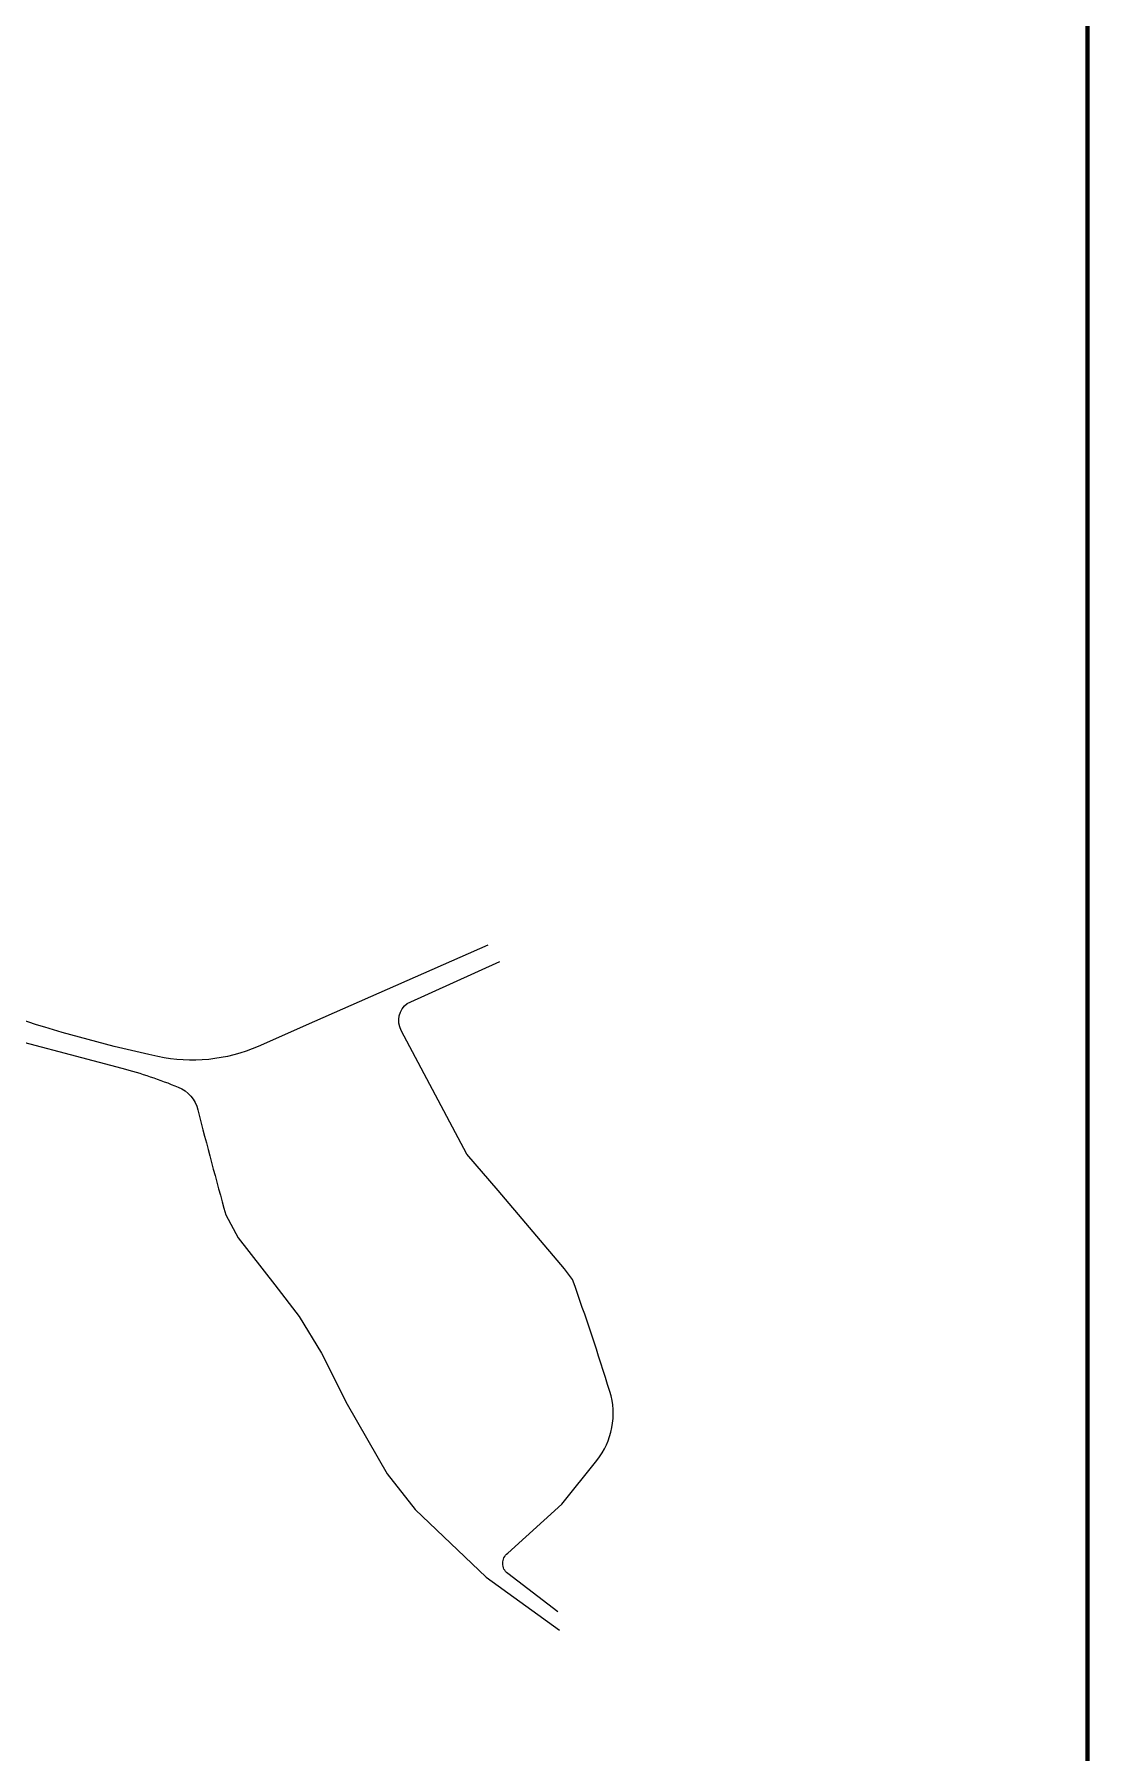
# Model space of a CAD drawing. Header units: millimetres. Extents: x -105266 to 178069, y 491 to 168574.
# Drawn here: x 141889 to 178069, y 64042 to 123069 of the extents above; entities that cross this region are included whole.
import ezdxf

# ---------------------------------------------------------------- set-up
doc = ezdxf.new("R2010")
doc.units = ezdxf.units.MM
doc.linetypes.add('KOJ', pattern=[0])
doc.layers.add('SDRPK_L_0', color=7, linetype='KOJ')

msp = doc.modelspace()

# ---------------------------------------------------------------- linework, layer by layer
at = {"lineweight": 90}
msp.add_lwpolyline([(152.99, 491.2), (178068.57, 491.2), (178068.57, 167799.08), (152.99, 167799.08)], close=True, dxfattribs=at)
at = {"layer": 'SDRPK_L_0'}
for points in [[(157467.85, 91781.7), (151510.78, 89157.17), (149571.1, 88302.6, -0.15837841), (146126.78, 87954.1, -0.0249026), (141370.73, 89235.13, -0.37052703), (140998.47, 89844.74), (141356.64, 91444.68, 0.09403675), (141405.21, 92928.67), (141228.58, 94935.81), (141054.42, 96915.01), (140879.17, 98906.55), (140617.5, 101880.18), (140412.44, 104817.51), (139964.73, 108473.6), (139688.99, 112801.15, 0.05550794), (138833.54, 117652.72, 0.01678854), (137519.68, 121630.61, 0.36809781), (133912.87, 123661.41), (128771.06, 121581.78), (121326.78, 118570.9, -0.19457172), (119956.3, 118570.9), (113712.92, 122549.15, -0.14301825), (112768.54, 123627.27)], [(159867.11, 68883.25), (158147.25, 70195.5, -0.49484603), (158147.25, 70889.72), (160011.14, 72582.94), (161206.55, 74076.06, 0.24897781), (161655.83, 76449.48, 0.01010528), (160376.28, 80295.72), (160104.78, 80662.61), (157816.75, 83348.12), (156745.78, 84605.15), (154493.9, 88850.1, -0.36656011), (154697.24, 89781.37), (157882.99, 91222.93)], [(117342.86, 33411.79), (122355.6, 51096.79), (126968.54, 68536.34), (129102.69, 76881.96), (131339.2, 86611.23), (132295.66, 90140.24, -0.45722242), (133394.83, 90669.09), (139943.56, 88860.2), (144893.15, 87554.82, -0.03329351), (146828.14, 86904.07, -0.23760079), (147507.29, 86119.11, 0.00660857), (148465.3, 82516.78), (148892.03, 81726.41), (150143.96, 80107.45), (150981.78, 79024), (151748.18, 77765.32), (152631.9, 76007.35), (154004.23, 73621.38), (154965.29, 72399.42), (157409.08, 70064.16), (159933, 68249.33)]]:
    msp.add_lwpolyline(points, format="xyb", dxfattribs=at)

doc.saveas('drawing.dxf')
